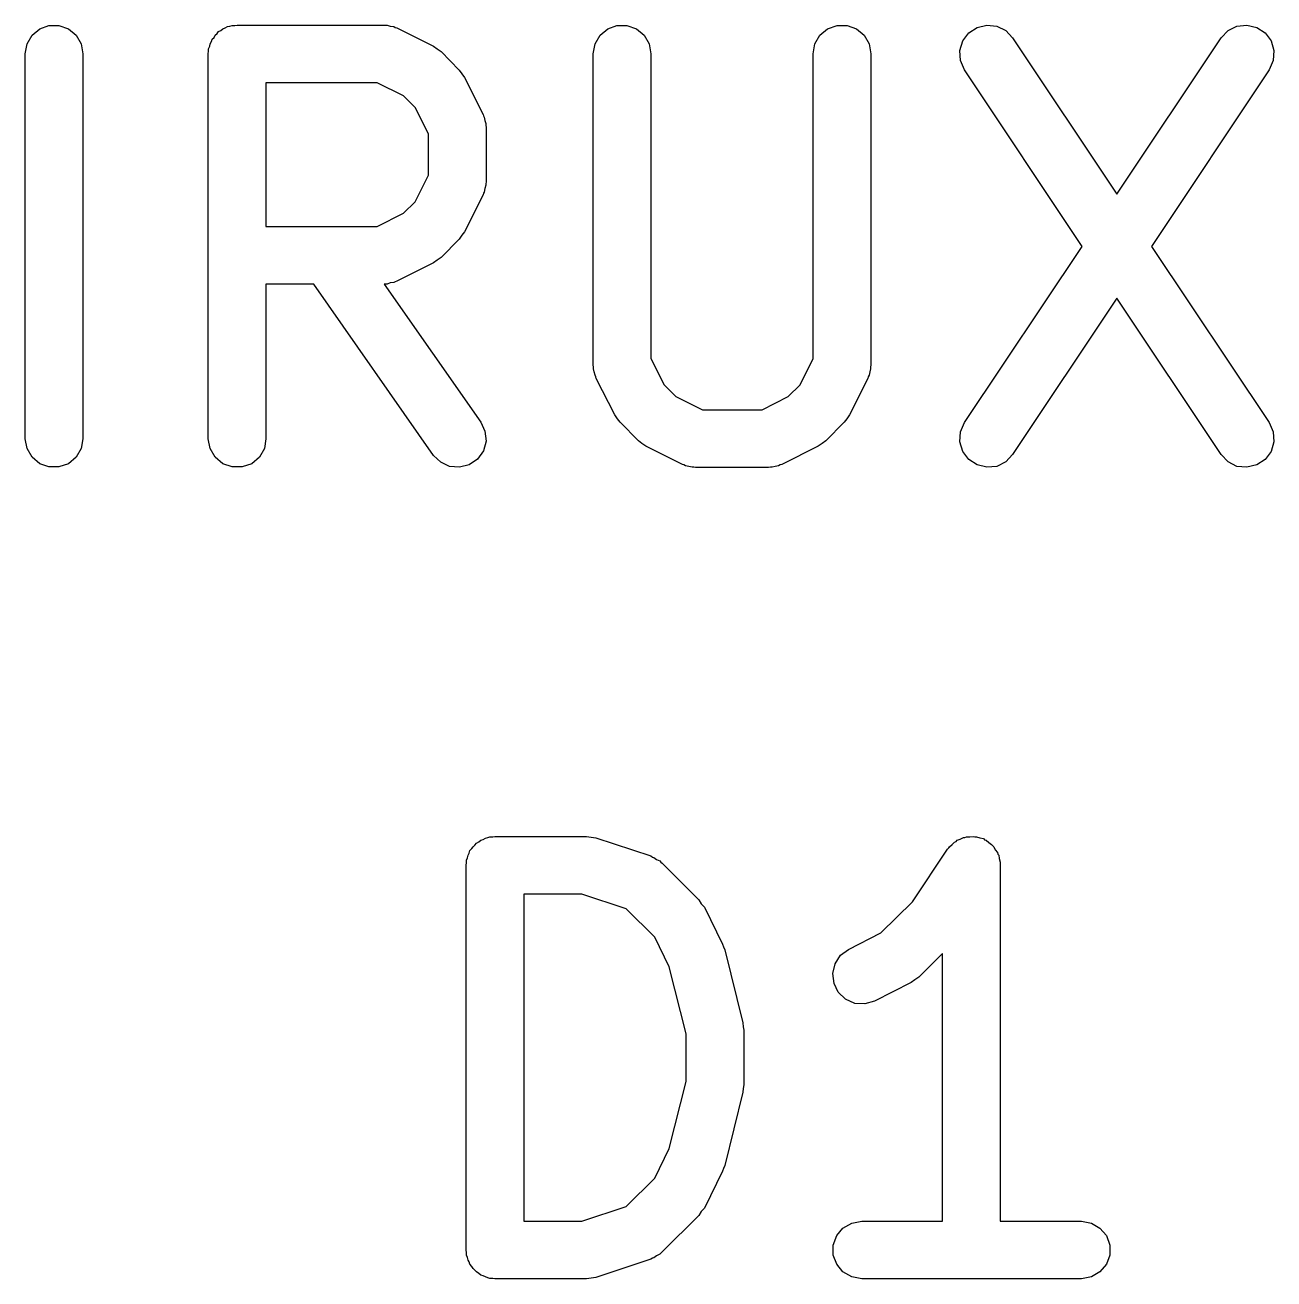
# Model space of a CAD drawing. Extents: x 92.1 to 192.1, y -135.1 to -45.9.
# Drawn here: x 108.683 to 111.928, y -126.537 to -123.279 of the extents above; entities that cross this region are included whole.
import ezdxf

# ---------------------------------------------------------------- set-up
doc = ezdxf.new("R2010")
doc.units = 0
doc.header["$MEASUREMENT"] = 0
doc.layers.add('BLACK', color=7, linetype='CONTINUOUS')

msp = doc.modelspace()

# ---------------------------------------------------------------- linework, layer by layer
at = {"layer": 'BLACK', "linetype": 'CONTINUOUS'}
for p, q in [((108.721, -123.289), (108.745, -123.28)), ((108.745, -123.28), (108.771, -123.28)), ((108.771, -123.28), (108.796, -123.289)), ((109.209, -123.283), (109.215, -123.282)), ((109.215, -123.282), (109.221, -123.28)), ((109.221, -123.28), (109.228, -123.28)), ((109.228, -123.28), (109.234, -123.279)), ((109.234, -123.279), (109.615, -123.279)), ((109.615, -123.279), (109.62, -123.279)), ((109.62, -123.279), (109.624, -123.279)), ((109.624, -123.279), (109.632, -123.282)), ((109.632, -123.282), (109.641, -123.283)), ((110.197, -123.289), (110.221, -123.28)), ((110.221, -123.28), (110.247, -123.28)), ((110.247, -123.28), (110.272, -123.289)), ((110.768, -123.289), (110.793, -123.28)), ((110.793, -123.28), (110.819, -123.28)), ((110.819, -123.28), (110.843, -123.289)), ((111.157, -123.285), (111.182, -123.279)), ((111.182, -123.279), (111.208, -123.282)), ((111.208, -123.282), (111.231, -123.293)), ((111.809, -123.293), (111.832, -123.282)), ((111.832, -123.282), (111.858, -123.279)), ((111.858, -123.279), (111.884, -123.285)), ((108.688, -123.328), (108.701, -123.305)), ((108.701, -123.305), (108.721, -123.289)), ((108.796, -123.289), (108.816, -123.305)), ((108.816, -123.305), (108.829, -123.328)), ((109.169, -123.316), (109.174, -123.311)), ((109.174, -123.311), (109.177, -123.305)), ((109.177, -123.305), (109.182, -123.301)), ((109.182, -123.301), (109.186, -123.296)), ((109.186, -123.296), (109.192, -123.293)), ((109.192, -123.293), (109.197, -123.289)), ((109.197, -123.289), (109.203, -123.286)), ((109.203, -123.286), (109.209, -123.283)), ((109.641, -123.283), (109.645, -123.285)), ((109.645, -123.285), (109.649, -123.286)), ((109.649, -123.286), (109.744, -123.334)), ((110.164, -123.328), (110.177, -123.305)), ((110.177, -123.305), (110.197, -123.289)), ((110.272, -123.289), (110.292, -123.305)), ((110.292, -123.305), (110.305, -123.328)), ((110.735, -123.328), (110.748, -123.305)), ((110.748, -123.305), (110.768, -123.289)), ((110.843, -123.289), (110.863, -123.305)), ((110.863, -123.305), (110.876, -123.328)), ((111.12, -123.32), (111.135, -123.299)), ((111.135, -123.299), (111.157, -123.285)), ((111.231, -123.293), (111.249, -123.312)), ((111.249, -123.312), (111.52, -123.718)), ((111.52, -123.718), (111.791, -123.312)), ((111.791, -123.312), (111.809, -123.293)), ((111.884, -123.285), (111.905, -123.299)), ((111.905, -123.299), (111.921, -123.32)), ((108.683, -123.354), (108.688, -123.328)), ((108.829, -123.328), (108.833, -123.354)), ((109.159, -123.354), (109.16, -123.347)), ((109.16, -123.341), (109.163, -123.334)), ((109.16, -123.347), (109.16, -123.341)), ((109.163, -123.334), (109.164, -123.328)), ((109.164, -123.328), (109.167, -123.322)), ((109.167, -123.322), (109.169, -123.316)), ((109.744, -123.334), (109.754, -123.341)), ((109.754, -123.341), (109.764, -123.348)), ((110.159, -123.354), (110.164, -123.328)), ((110.305, -123.328), (110.309, -123.354)), ((110.731, -123.354), (110.735, -123.328)), ((110.876, -123.328), (110.881, -123.354)), ((111.112, -123.345), (111.12, -123.32)), ((111.114, -123.371), (111.112, -123.345)), ((111.921, -123.32), (111.928, -123.345)), ((111.928, -123.345), (111.926, -123.371)), ((108.683, -124.354), (108.683, -123.354)), ((108.833, -123.354), (108.833, -124.354)), ((109.159, -124.354), (109.159, -123.354)), ((109.764, -123.348), (109.811, -123.396)), ((110.159, -124.163), (110.159, -123.354)), ((110.309, -123.354), (110.309, -124.145)), ((110.731, -124.145), (110.731, -123.354)), ((110.881, -123.354), (110.881, -124.163)), ((111.124, -123.395), (111.114, -123.371)), ((111.926, -123.371), (111.916, -123.395)), ((109.811, -123.396), (109.818, -123.406)), ((109.818, -123.406), (109.825, -123.415)), ((111.43, -123.854), (111.124, -123.395)), ((111.916, -123.395), (111.61, -123.854)), ((109.309, -123.429), (109.309, -123.802)), ((109.598, -123.429), (109.309, -123.429)), ((109.666, -123.463), (109.598, -123.429)), ((109.825, -123.415), (109.873, -123.511)), ((109.697, -123.493), (109.666, -123.463)), ((109.731, -123.562), (109.697, -123.493)), ((109.873, -123.511), (109.874, -123.515)), ((109.874, -123.515), (109.876, -123.518)), ((109.876, -123.518), (109.878, -123.527)), ((109.878, -123.527), (109.88, -123.535)), ((109.88, -123.535), (109.88, -123.54)), ((109.88, -123.54), (109.881, -123.544)), ((109.731, -123.669), (109.731, -123.562)), ((109.881, -123.544), (109.881, -123.687)), ((109.697, -123.738), (109.731, -123.669)), ((109.878, -123.704), (109.876, -123.713)), ((109.88, -123.695), (109.878, -123.704)), ((109.881, -123.687), (109.88, -123.691)), ((109.88, -123.691), (109.88, -123.695)), ((109.666, -123.768), (109.697, -123.738)), ((109.873, -123.72), (109.825, -123.816)), ((109.874, -123.716), (109.873, -123.72)), ((109.876, -123.713), (109.874, -123.716)), ((109.598, -123.802), (109.666, -123.768)), ((109.309, -123.802), (109.598, -123.802)), ((109.811, -123.835), (109.764, -123.883)), ((109.818, -123.825), (109.811, -123.835)), ((109.825, -123.816), (109.818, -123.825)), ((111.124, -124.312), (111.43, -123.854)), ((111.61, -123.854), (111.916, -124.312)), ((109.744, -123.897), (109.649, -123.944)), ((109.754, -123.89), (109.744, -123.897)), ((109.764, -123.883), (109.754, -123.89)), ((109.433, -123.952), (109.309, -123.952)), ((109.309, -123.952), (109.309, -124.354)), ((109.744, -124.397), (109.433, -123.952)), ((109.62, -123.952), (109.616, -123.952)), ((109.616, -123.952), (109.867, -124.311)), ((109.624, -123.952), (109.62, -123.952)), ((109.632, -123.949), (109.624, -123.952)), ((109.641, -123.948), (109.632, -123.949)), ((109.645, -123.946), (109.641, -123.948)), ((109.649, -123.944), (109.645, -123.946)), ((111.52, -123.989), (111.249, -124.395)), ((111.791, -124.395), (111.52, -123.989)), ((110.309, -124.145), (110.344, -124.214)), ((110.697, -124.214), (110.731, -124.145)), ((110.16, -124.167), (110.159, -124.163)), ((110.16, -124.172), (110.16, -124.167)), ((110.162, -124.18), (110.16, -124.172)), ((110.164, -124.189), (110.162, -124.18)), ((110.166, -124.193), (110.164, -124.189)), ((110.167, -124.197), (110.166, -124.193)), ((110.874, -124.193), (110.873, -124.197)), ((110.876, -124.189), (110.874, -124.193)), ((110.878, -124.18), (110.876, -124.189)), ((110.88, -124.172), (110.878, -124.18)), ((110.881, -124.163), (110.88, -124.167)), ((110.88, -124.167), (110.88, -124.172)), ((110.215, -124.292), (110.167, -124.197)), ((110.344, -124.214), (110.374, -124.244)), ((110.666, -124.244), (110.697, -124.214)), ((110.873, -124.197), (110.825, -124.292)), ((110.374, -124.244), (110.443, -124.279)), ((110.598, -124.279), (110.666, -124.244)), ((110.222, -124.302), (110.215, -124.292)), ((110.443, -124.279), (110.598, -124.279)), ((110.825, -124.292), (110.818, -124.302)), ((109.867, -124.311), (109.878, -124.334)), ((110.229, -124.311), (110.222, -124.302)), ((110.277, -124.359), (110.229, -124.311)), ((110.811, -124.311), (110.764, -124.359)), ((110.818, -124.302), (110.811, -124.311)), ((111.114, -124.336), (111.124, -124.312)), ((111.916, -124.312), (111.926, -124.336)), ((108.688, -124.379), (108.683, -124.354)), ((108.833, -124.354), (108.829, -124.379)), ((109.164, -124.379), (109.159, -124.354)), ((109.309, -124.354), (109.305, -124.379)), ((109.878, -124.334), (109.881, -124.36)), ((111.112, -124.362), (111.114, -124.336)), ((111.926, -124.336), (111.928, -124.362)), ((108.701, -124.402), (108.688, -124.379)), ((108.829, -124.379), (108.816, -124.402)), ((109.177, -124.402), (109.164, -124.379)), ((109.305, -124.379), (109.292, -124.402)), ((109.874, -124.385), (109.859, -124.407)), ((109.881, -124.36), (109.874, -124.385)), ((110.286, -124.366), (110.277, -124.359)), ((110.296, -124.373), (110.286, -124.366)), ((110.391, -124.421), (110.296, -124.373)), ((110.744, -124.373), (110.649, -124.421)), ((110.754, -124.366), (110.744, -124.373)), ((110.764, -124.359), (110.754, -124.366)), ((111.12, -124.387), (111.112, -124.362)), ((111.135, -124.408), (111.12, -124.387)), ((111.921, -124.387), (111.905, -124.408)), ((111.928, -124.362), (111.921, -124.387)), ((108.721, -124.419), (108.701, -124.402)), ((108.745, -124.427), (108.721, -124.419)), ((108.796, -124.419), (108.771, -124.427)), ((108.816, -124.402), (108.796, -124.419)), ((109.197, -124.419), (109.177, -124.402)), ((109.221, -124.427), (109.197, -124.419)), ((109.272, -124.419), (109.247, -124.427)), ((109.292, -124.402), (109.272, -124.419)), ((109.763, -124.415), (109.744, -124.397)), ((109.786, -124.426), (109.763, -124.415)), ((109.837, -124.422), (109.812, -124.428)), ((109.859, -124.407), (109.837, -124.422)), ((110.395, -124.422), (110.391, -124.421)), ((110.399, -124.424), (110.395, -124.422)), ((110.645, -124.422), (110.641, -124.424)), ((110.649, -124.421), (110.645, -124.422)), ((111.157, -124.422), (111.135, -124.408)), ((111.182, -124.428), (111.157, -124.422)), ((111.231, -124.414), (111.208, -124.426)), ((111.249, -124.395), (111.231, -124.414)), ((111.809, -124.414), (111.791, -124.395)), ((111.832, -124.426), (111.809, -124.414)), ((111.884, -124.422), (111.858, -124.428)), ((111.905, -124.408), (111.884, -124.422)), ((108.771, -124.427), (108.745, -124.427)), ((109.247, -124.427), (109.221, -124.427)), ((109.812, -124.428), (109.786, -124.426)), ((110.408, -124.426), (110.399, -124.424)), ((110.416, -124.428), (110.408, -124.426)), ((110.421, -124.428), (110.416, -124.428)), ((110.425, -124.429), (110.421, -124.428)), ((110.615, -124.429), (110.425, -124.429)), ((110.62, -124.428), (110.615, -124.429)), ((110.624, -124.428), (110.62, -124.428)), ((110.632, -124.426), (110.624, -124.428)), ((110.641, -124.424), (110.632, -124.426)), ((111.208, -124.426), (111.182, -124.428)), ((111.858, -124.428), (111.832, -124.426)), ((109.862, -125.401), (109.867, -125.397)), ((109.867, -125.397), (109.873, -125.395)), ((109.873, -125.395), (109.879, -125.392)), ((109.879, -125.392), (109.885, -125.39)), ((109.885, -125.39), (109.891, -125.388)), ((109.891, -125.388), (109.898, -125.388)), ((109.898, -125.388), (109.904, -125.387)), ((109.904, -125.387), (110.142, -125.387)), ((110.142, -125.387), (110.154, -125.389)), ((110.154, -125.389), (110.166, -125.391)), ((110.166, -125.391), (110.309, -125.438)), ((111.098, -125.402), (111.102, -125.4)), ((111.102, -125.4), (111.105, -125.397)), ((111.105, -125.397), (111.113, -125.394)), ((111.113, -125.394), (111.121, -125.39)), ((111.121, -125.39), (111.125, -125.39)), ((111.125, -125.39), (111.129, -125.388)), ((111.129, -125.388), (111.138, -125.388)), ((111.138, -125.388), (111.147, -125.387)), ((111.147, -125.387), (111.151, -125.388)), ((111.151, -125.388), (111.155, -125.388)), ((111.155, -125.388), (111.164, -125.391)), ((111.164, -125.391), (111.173, -125.393)), ((111.173, -125.393), (111.176, -125.396)), ((111.176, -125.396), (111.18, -125.397)), ((111.18, -125.397), (111.187, -125.403)), ((109.834, -125.436), (109.837, -125.431)), ((109.837, -125.431), (109.839, -125.424)), ((109.839, -125.424), (109.844, -125.419)), ((109.844, -125.419), (109.847, -125.414)), ((109.847, -125.414), (109.852, -125.41)), ((109.852, -125.41), (109.856, -125.405)), ((109.856, -125.405), (109.862, -125.401)), ((110.989, -125.557), (111.08, -125.42)), ((111.08, -125.42), (111.083, -125.417)), ((111.083, -125.417), (111.085, -125.414)), ((111.085, -125.414), (111.092, -125.408)), ((111.092, -125.408), (111.098, -125.402)), ((111.187, -125.403), (111.194, -125.408)), ((111.194, -125.408), (111.197, -125.411)), ((111.197, -125.411), (111.2, -125.414)), ((111.2, -125.414), (111.204, -125.422)), ((111.204, -125.422), (111.21, -125.429)), ((111.21, -125.429), (111.211, -125.433)), ((111.211, -125.433), (111.213, -125.436)), ((109.829, -125.462), (109.83, -125.456)), ((109.829, -126.462), (109.829, -125.462)), ((109.83, -125.449), (109.833, -125.443)), ((109.83, -125.456), (109.83, -125.449)), ((109.833, -125.443), (109.834, -125.436)), ((110.309, -125.438), (110.313, -125.441)), ((110.313, -125.441), (110.317, -125.442)), ((110.317, -125.442), (110.324, -125.447)), ((110.324, -125.447), (110.332, -125.451)), ((110.332, -125.451), (110.335, -125.454)), ((110.335, -125.454), (110.338, -125.457)), ((110.338, -125.457), (110.434, -125.552)), ((111.213, -125.436), (111.214, -125.445)), ((111.214, -125.445), (111.217, -125.454)), ((111.217, -125.454), (111.217, -125.458)), ((111.217, -125.458), (111.217, -125.462)), ((111.217, -125.462), (111.217, -126.387)), ((109.979, -125.537), (109.979, -126.387)), ((110.13, -125.537), (109.979, -125.537)), ((110.245, -125.575), (110.13, -125.537)), ((110.434, -125.552), (110.44, -125.562)), ((110.44, -125.562), (110.448, -125.571)), ((110.907, -125.638), (110.989, -125.557)), ((110.319, -125.649), (110.245, -125.575)), ((110.448, -125.571), (110.495, -125.667)), ((110.357, -125.726), (110.319, -125.649)), ((110.823, -125.681), (110.907, -125.638)), ((110.495, -125.667), (110.498, -125.674)), ((110.498, -125.674), (110.501, -125.682)), ((110.501, -125.682), (110.548, -125.872)), ((110.802, -125.696), (110.823, -125.681)), ((111.067, -125.691), (111.005, -125.753)), ((111.067, -126.387), (111.067, -125.691)), ((110.401, -125.9), (110.357, -125.726)), ((110.782, -125.743), (110.788, -125.718)), ((110.788, -125.718), (110.802, -125.696)), ((110.785, -125.769), (110.782, -125.743)), ((111.005, -125.753), (110.995, -125.76)), ((110.796, -125.792), (110.785, -125.769)), ((110.985, -125.767), (110.89, -125.815)), ((110.995, -125.76), (110.985, -125.767)), ((110.815, -125.81), (110.796, -125.792)), ((110.839, -125.821), (110.815, -125.81)), ((110.865, -125.822), (110.839, -125.821)), ((110.89, -125.815), (110.865, -125.822)), ((110.548, -125.872), (110.549, -125.882)), ((110.549, -125.882), (110.551, -125.891)), ((110.401, -126.024), (110.401, -125.9)), ((110.551, -125.891), (110.551, -126.033)), ((110.357, -126.198), (110.401, -126.024)), ((110.548, -126.052), (110.501, -126.242)), ((110.549, -126.042), (110.548, -126.052)), ((110.551, -126.033), (110.549, -126.042)), ((110.319, -126.275), (110.357, -126.198)), ((110.501, -126.242), (110.498, -126.25)), ((110.245, -126.349), (110.319, -126.275)), ((110.495, -126.257), (110.448, -126.353)), ((110.498, -126.25), (110.495, -126.257)), ((110.13, -126.387), (110.245, -126.349)), ((110.434, -126.372), (110.338, -126.467)), ((110.44, -126.362), (110.434, -126.372)), ((110.448, -126.353), (110.44, -126.362)), ((109.979, -126.387), (110.13, -126.387)), ((110.792, -126.424), (110.808, -126.405)), ((110.808, -126.405), (110.831, -126.392)), ((110.831, -126.392), (110.857, -126.387)), ((110.857, -126.387), (111.067, -126.387)), ((111.217, -126.387), (111.428, -126.387)), ((111.428, -126.387), (111.454, -126.392)), ((111.454, -126.392), (111.476, -126.405)), ((111.476, -126.405), (111.493, -126.424)), ((110.783, -126.449), (110.792, -126.424)), ((111.493, -126.424), (111.502, -126.449)), ((109.83, -126.468), (109.829, -126.462)), ((109.83, -126.475), (109.83, -126.468)), ((109.833, -126.481), (109.83, -126.475)), ((110.332, -126.473), (110.324, -126.477)), ((110.335, -126.47), (110.332, -126.473)), ((110.338, -126.467), (110.335, -126.47)), ((110.783, -126.475), (110.783, -126.449)), ((110.792, -126.499), (110.783, -126.475)), ((111.502, -126.475), (111.493, -126.499)), ((111.502, -126.449), (111.502, -126.475)), ((109.834, -126.488), (109.833, -126.481)), ((109.837, -126.493), (109.834, -126.488)), ((109.839, -126.499), (109.837, -126.493)), ((109.844, -126.505), (109.839, -126.499)), ((109.847, -126.51), (109.844, -126.505)), ((110.309, -126.486), (110.166, -126.533)), ((110.313, -126.483), (110.309, -126.486)), ((110.317, -126.482), (110.313, -126.483)), ((110.324, -126.477), (110.317, -126.482)), ((110.808, -126.519), (110.792, -126.499)), ((111.493, -126.499), (111.476, -126.519)), ((109.852, -126.514), (109.847, -126.51)), ((109.856, -126.519), (109.852, -126.514)), ((109.862, -126.523), (109.856, -126.519)), ((109.867, -126.527), (109.862, -126.523)), ((109.873, -126.529), (109.867, -126.527)), ((109.879, -126.532), (109.873, -126.529)), ((109.885, -126.534), (109.879, -126.532)), ((109.891, -126.536), (109.885, -126.534)), ((109.898, -126.536), (109.891, -126.536)), ((109.904, -126.537), (109.898, -126.536)), ((110.142, -126.537), (109.904, -126.537)), ((110.154, -126.535), (110.142, -126.537)), ((110.166, -126.533), (110.154, -126.535)), ((110.831, -126.532), (110.808, -126.519)), ((110.857, -126.537), (110.831, -126.532)), ((111.428, -126.537), (110.857, -126.537)), ((111.454, -126.532), (111.428, -126.537)), ((111.476, -126.519), (111.454, -126.532))]:
    msp.add_line(p, q, dxfattribs=at)

doc.saveas('drawing.dxf')
